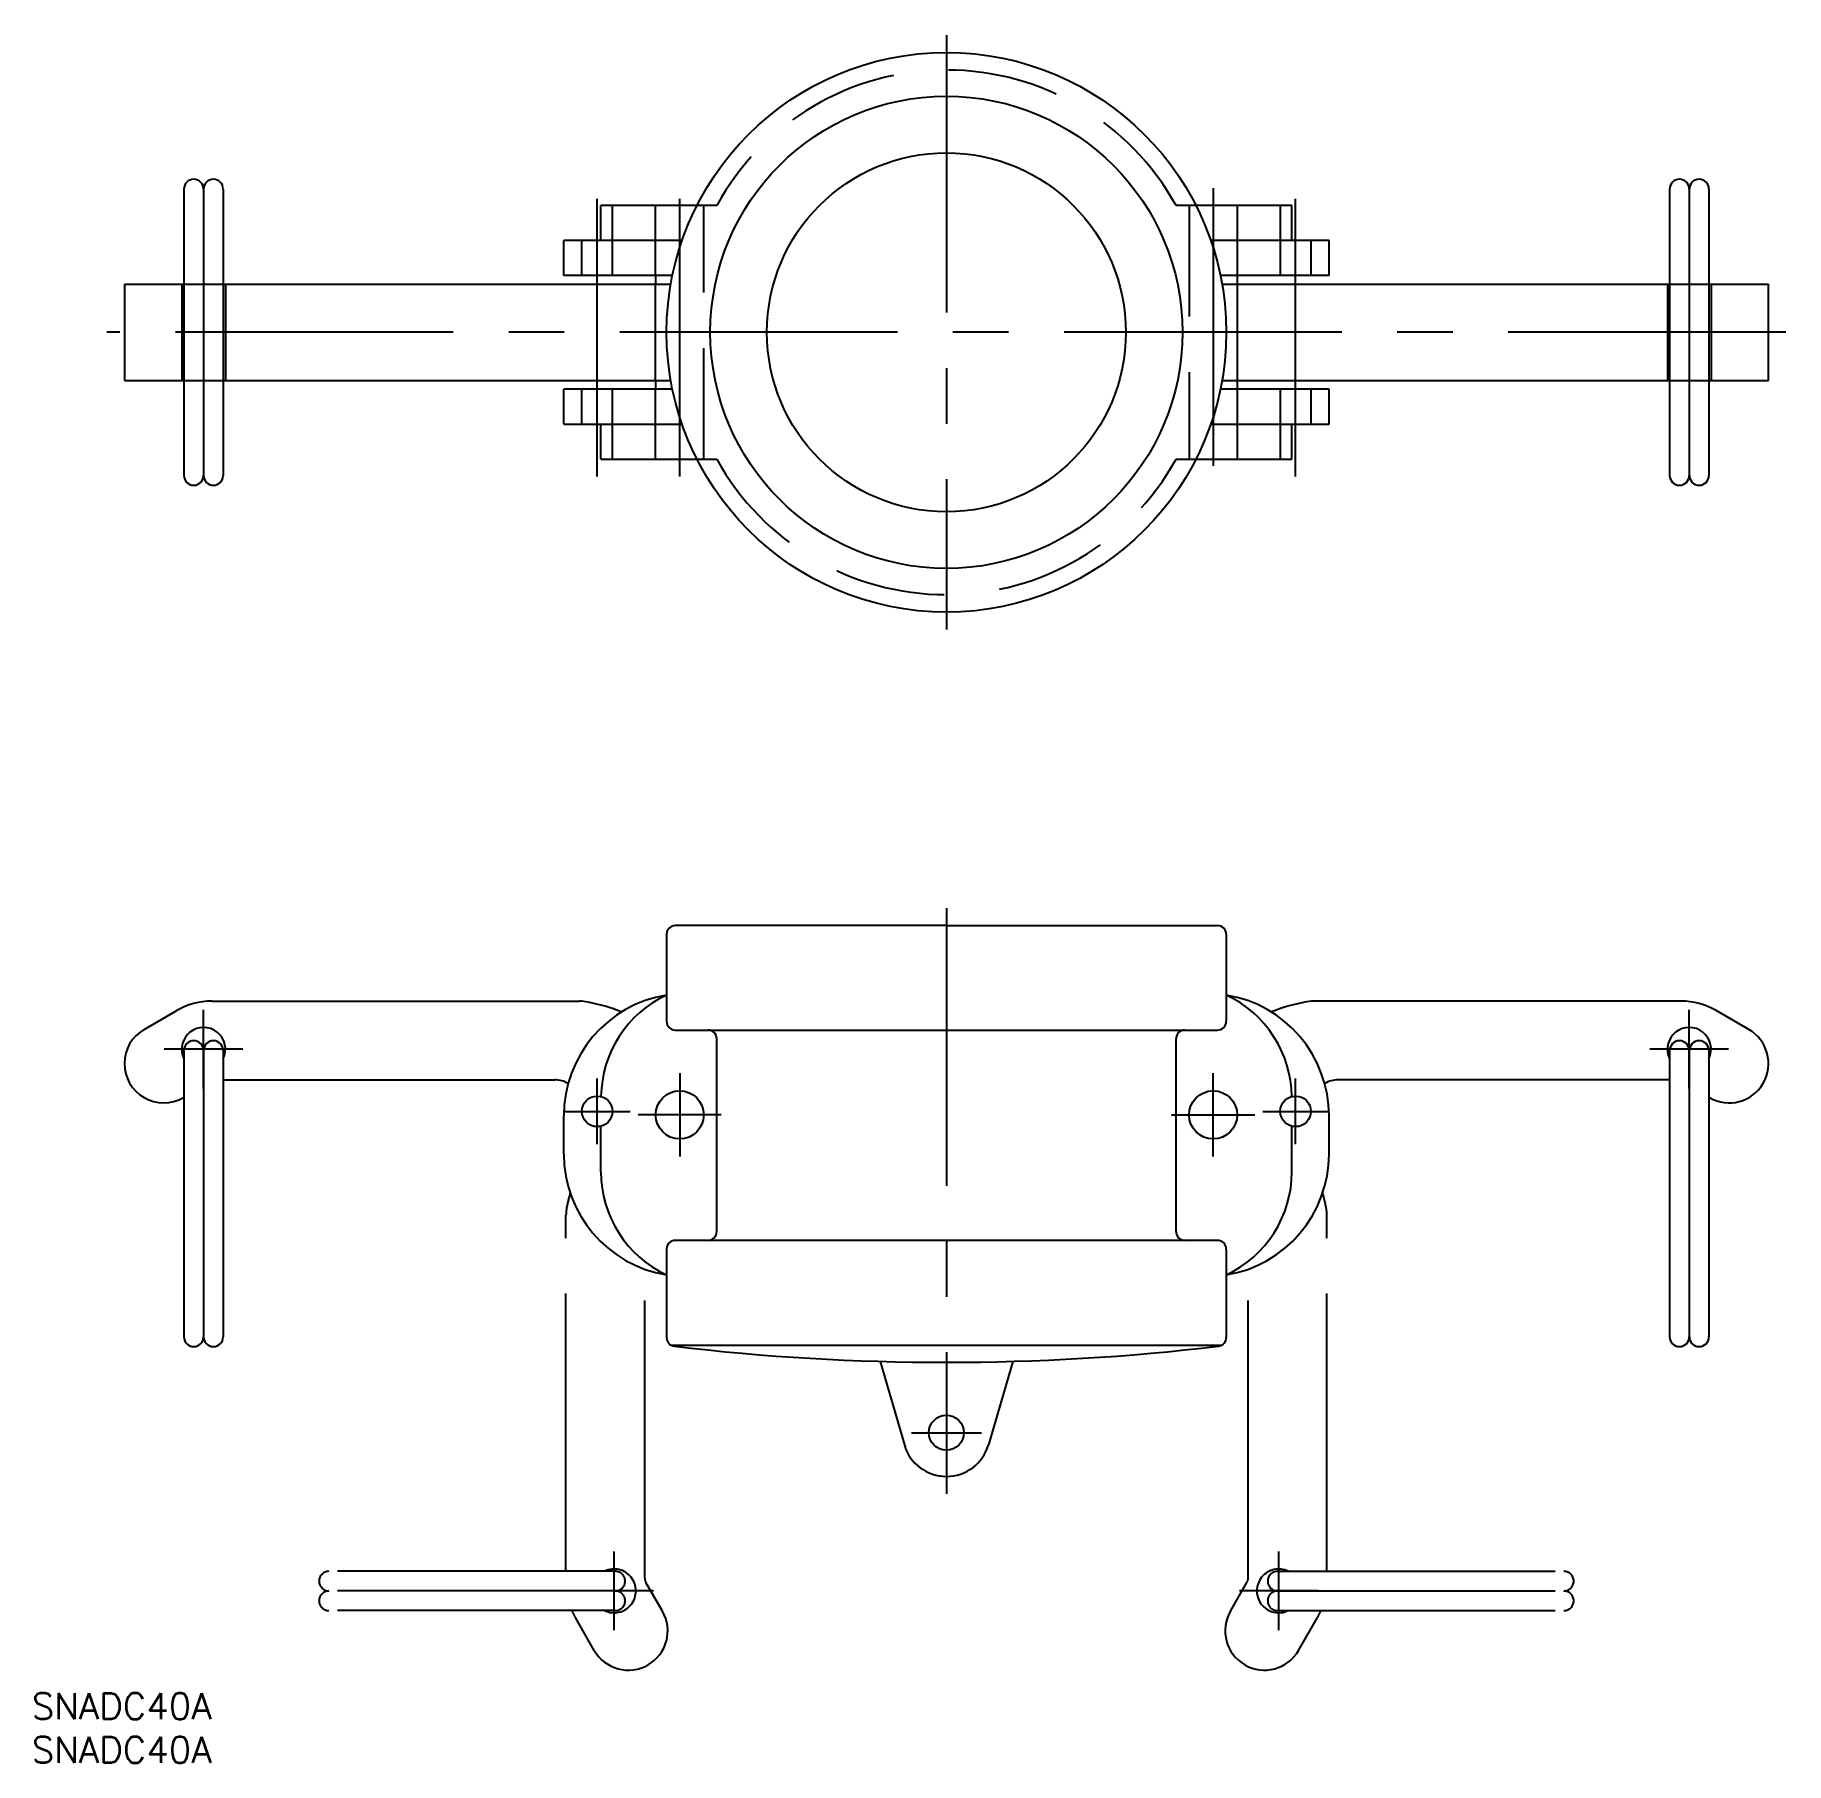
# Model space of a CAD drawing. Extents: x -104 to 96, y -164 to 34.
import ezdxf

# ---------------------------------------------------------------- set-up
doc = ezdxf.new("R2010")
doc.units = 0
for name, pattern in [('CENTER', [50.8, 31.75, -6.35, 6.35, -6.35]), ('DASHED', [19.05, 12.7, -6.35]), ('PHANTOM', [63.5, 31.75, -6.35, 6.35, -6.35, 6.35, -6.35])]:
    doc.linetypes.add(name, pattern=pattern)
doc.layers.get('0').update_dxf_attribs({"linetype": 'CONTINUOUS'})
doc.layers.add('CENTER', color=1, linetype='CONTINUOUS')
doc.styles.get("Standard").update_dxf_attribs({"font": 'txt.shx', "height": 3, "bigfont": 'bigfont.shx'})

msp = doc.modelspace()

# ---------------------------------------------------------------- linework, layer by layer
at = {"color": 7, "linetype": 'CONTINUOUS'}
for p, q in [((-87.19, 16.38), (-87.19, 5.5)), ((-84.94, 16.38), (-84.94, 5.5)), ((-82.69, 16.38), (-82.69, 5.5)), ((82.69, 16.38), (82.69, 5.5)), ((84.94, 16.38), (84.94, 5.5)), ((87.19, 16.38), (87.19, 5.5)), ((-39.5, 10.5), (-39.5, 14.5)), ((-28.53, 14.5), (-39.5, 14.5)), ((39.5, 14.5), (28.53, 14.5)), ((39.5, 10.5), (39.5, 14.5)), ((-43.75, 6.5), (-43.75, 10.5)), ((-30.23, 10.5), (-43.75, 10.5)), ((43.75, 10.5), (30.23, 10.5)), ((43.75, 6.5), (43.75, 10.5)), ((-31.33, 6.5), (-43.75, 6.5)), ((-33.25, 6.5), (-33.25, 5.5)), ((43.75, 6.5), (31.33, 6.5)), ((33.25, 6.5), (33.25, 5.5)), ((-94, 5.5), (-31.52, 5.5)), ((-94, 5.5), (-94, -5.5)), ((31.52, 5.5), (94, 5.5)), ((94, -5.5), (94, 5.5)), ((-94, -5.5), (-31.52, -5.5)), ((-87.19, -5.5), (-87.19, -16.37)), ((-84.94, -5.5), (-84.94, -16.37)), ((-82.69, -5.5), (-82.69, -16.37)), ((-33.25, -5.5), (-33.25, -6.5)), ((31.52, -5.5), (94, -5.5)), ((33.25, -5.5), (33.25, -6.5)), ((82.69, -5.5), (82.69, -16.37)), ((84.94, -5.5), (84.94, -16.37)), ((87.19, -5.5), (87.19, -16.37)), ((-31.33, -6.5), (-43.75, -6.5)), ((-43.75, -10.5), (-43.75, -6.5)), ((43.75, -6.5), (31.33, -6.5)), ((43.75, -10.5), (43.75, -6.5)), ((-43.75, -10.5), (-30.23, -10.5)), ((-39.5, -14.5), (-39.5, -10.5)), ((30.23, -10.5), (43.75, -10.5)), ((39.5, -14.5), (39.5, -10.5)), ((-39.5, -14.5), (-28.53, -14.5)), ((28.53, -14.5), (39.5, -14.5)), ((0, -67.84), (-31, -67.84)), ((0, -67.84), (31, -67.84)), ((-32, -68.84), (-32, -78.79)), ((32, -68.84), (32, -78.79)), ((-91.75, -79.72), (-88.01, -77.56)), ((-84.01, -76.49), (-41.97, -76.49)), ((84.01, -76.49), (41.97, -76.49)), ((91.75, -79.72), (88.01, -77.56)), ((-31, -79.79), (31, -79.79)), ((-26.26, -102.84), (-26.26, -80.79)), ((26.26, -102.84), (26.26, -80.79)), ((-87.19, -82.13), (-87.19, -114.88)), ((-84.94, -82.13), (-84.94, -114.88)), ((-82.69, -82.13), (-82.69, -114.88)), ((82.69, -82.13), (82.69, -114.88)), ((84.94, -82.13), (84.94, -114.88)), ((87.19, -82.13), (87.19, -114.88)), ((-82.69, -85.49), (-44.78, -85.49)), ((82.69, -85.49), (44.78, -85.49)), ((-87.25, -87.51), (-87.19, -87.48)), ((87.25, -87.51), (87.19, -87.48)), ((-43.75, -93.97), (-43.75, -89.61)), ((43.75, -93.97), (43.75, -89.61)), ((-39.5, -96.01), (-39.5, -90.78)), ((39.5, -96.01), (39.5, -90.78)), ((31, -103.84), (-31, -103.84)), ((-32, -104.84), (-32, -114.95)), ((32, -104.84), (32, -114.95)), ((-31.46, -115.84), (31.46, -115.84)), ((-7.58, -117.68), (-4.8, -127.23)), ((7.58, -117.68), (4.8, -127.23))]:
    msp.add_line(p, q, dxfattribs=at)
at = {"color": 3, "linetype": 'DASHED'}
for p, q in [((-38.18, 6.5), (-38.18, 14.5)), ((-33.25, 6.5), (-33.25, 14.5)), ((-26.26, 14.5), (-28.53, 14.5)), ((-27.75, -14.5), (-27.75, 14.5)), ((28.53, 14.5), (26.26, 14.5)), ((27.75, 14.5), (27.75, -14.5)), ((33.25, 14.5), (33.25, 6.5)), ((38.18, 14.5), (38.18, 6.5)), ((-41.68, 6.5), (-41.68, 10.5)), ((41.68, 10.5), (41.68, 6.5)), ((-87.44, 5.5), (-87.44, -5.5)), ((-87.19, 5.5), (-87.19, -5.5)), ((-84.94, 5.5), (-84.94, -5.5)), ((-82.69, 5.5), (-82.69, -5.5)), ((-82.44, 5.5), (-82.44, -5.5)), ((-33.25, -5.5), (-33.25, 5.5)), ((33.25, 5.5), (33.25, -5.5)), ((82.44, 5.5), (82.44, -5.5)), ((82.69, 5.5), (82.69, -5.5)), ((84.94, 5.5), (84.94, -5.5)), ((87.19, 5.5), (87.19, -5.5)), ((87.44, 5.5), (87.44, -5.5)), ((-41.68, -10.5), (-41.68, -6.5)), ((-38.18, -14.5), (-38.18, -6.5)), ((-33.25, -14.5), (-33.25, -6.5)), ((33.25, -6.5), (33.25, -14.5)), ((38.18, -6.5), (38.18, -14.5)), ((41.68, -6.5), (41.68, -10.5)), ((-28.53, -14.5), (-26.26, -14.5)), ((26.26, -14.5), (28.53, -14.5))]:
    msp.add_line(p, q, dxfattribs=at)
at = {"color": 3, "linetype": 'PHANTOM'}
for p, q in [((-43.5, -141.68), (-43.5, -100.96)), ((43.5, -141.68), (43.5, -100.96)), ((-34.5, -142.46), (-34.5, -107.14)), ((34.5, -142.46), (34.5, -107.14)), ((-38, -148.43), (-38, -139.43)), ((38, -148.43), (38, -139.43)), ((-37.86, -141.68), (-70.61, -141.68)), ((37.86, -141.68), (70.61, -141.68)), ((-37.86, -143.93), (-70.61, -143.93)), ((-33.5, -143.93), (-42.5, -143.93)), ((-32.47, -146.24), (-34.37, -142.96)), ((32.47, -146.24), (34.37, -142.96)), ((42.5, -143.93), (33.5, -143.93)), ((37.86, -143.93), (70.61, -143.93)), ((-37.86, -146.18), (-70.61, -146.18)), ((-40.27, -150.74), (-42.43, -146.99)), ((37.86, -146.18), (70.61, -146.18)), ((40.27, -150.74), (42.43, -146.99))]:
    msp.add_line(p, q, dxfattribs=at)
at = {"color": 7, "linetype": 'CONTINUOUS'}
for centre, radius in [((0, 0), 32), ((0, 0), 27), ((0, 0), 20.52), ((-39.93, -89.09), 1.75), ((-30.5, -89.49), 2.75), ((30.5, -89.49), 2.75), ((39.93, -89.09), 1.75), ((0, -125.84), 2)]:
    msp.add_circle(centre, radius, dxfattribs=at)
at = {"color": 3, "linetype": 'DASHED'}
for start, end in [(28.9033, 151.0967), (208.9033, 331.0967)]:
    msp.add_arc((0, 0), 30, start, end, dxfattribs=at)
at = {"color": 7, "linetype": 'CONTINUOUS'}
for centre, radius, start, end in [((-86.07, 16.38), 1.12, 0, 180), ((-83.82, 16.38), 1.12, 0, 180), ((83.82, 16.38), 1.12, 0, 180), ((86.07, 16.38), 1.12, 0, 180), ((-86.07, -16.37), 1.12, 180, 0), ((-83.82, -16.37), 1.12, 180, 0), ((83.82, -16.37), 1.12, 180, 0), ((86.07, -16.37), 1.12, 180, 0), ((-31, -68.84), 1, 90, 180), ((31, -68.84), 1, 0, 90), ((-29.75, -89.61), 14, 99.2484, 180), ((-26.5, -87.57), 13, 115.029, 179.2331), ((26.5, -87.57), 13, 0.7669, 64.971), ((29.75, -89.61), 14, 0, 80.7516), ((-84.01, -84.49), 8, 90, 120), ((-41.97, -81.49), 5, 78.4845, 90), ((-45.58, -99.21), 23.08, 68.5662, 78.4845), ((45.58, -99.21), 23.08, 101.5155, 111.4338), ((41.97, -81.49), 5, 90, 101.5155), ((84.01, -84.49), 8, 60, 90), ((-89.5, -83.62), 4.5, 120, 300), ((-84.94, -81.99), 2.5, 334.1581, 205.8419), ((-31, -78.79), 1, 180, 270), ((-27.26, -80.79), 1, 360, 90), ((27.26, -80.79), 1, 90, 180), ((31, -78.79), 1, 270, 360), ((84.94, -81.99), 2.5, 334.1581, 205.8419), ((89.5, -83.62), 4.5, 240, 60), ((-86.07, -82.13), 1.12, 0, 180), ((-83.82, -82.13), 1.12, 0, 180), ((83.82, -82.13), 1.12, 0, 180), ((86.07, -82.13), 1.12, 0, 180), ((-44.78, -88.49), 3, 59.3507, 90), ((44.78, -88.49), 3, 90, 120.6493), ((-29.75, -93.97), 14, 180, 260.7516), ((29.75, -93.97), 14, 279.2484, 0), ((-26.5, -96.01), 13, 180, 244.971), ((26.5, -96.01), 13, 295.029, 0), ((-31, -104.84), 1, 90, 180), ((-27.26, -102.84), 1, 270, 0), ((27.26, -102.84), 1, 180, 270), ((31, -104.84), 1, 360, 90), ((-86.07, -114.88), 1.12, 180, 0), ((-83.82, -114.88), 1.12, 180, 0), ((-31, -114.95), 1, 180, 263.223), ((0, 145.91), 263.7, 263.223, 276.777), ((31, -114.95), 1, 276.777, 360), ((83.82, -114.88), 1.12, 180, 0), ((86.07, -114.88), 1.12, 180, 0), ((0, -125.84), 5, 196.1904, 343.8096)]:
    msp.add_arc(centre, radius, start, end, dxfattribs=at)
at = {"color": 3, "linetype": 'PHANTOM'}
for centre, radius, start, end in [((-38.5, -100.96), 5, 168.4845, 180), ((-20.78, -104.57), 23.08, 164.5223, 168.4845), ((20.78, -104.57), 23.08, 11.5155, 15.4777), ((38.5, -100.96), 5, 0, 11.5155), ((-70.61, -142.81), 1.12, 90, 270), ((-38, -143.93), 2.5, 244.1581, 115.8419), ((-37.86, -142.81), 1.12, 270, 90), ((38, -143.93), 2.5, 64.1581, 295.8419), ((37.86, -142.81), 1.12, 90, 270), ((70.61, -142.81), 1.12, 270, 90), ((-70.61, -145.06), 1.12, 90, 270), ((-37.86, -145.06), 1.12, 270, 90), ((-33.5, -142.46), 1, 180, 210), ((33.5, -142.46), 1, 330, 0), ((37.86, -145.06), 1.12, 90, 270), ((70.61, -145.06), 1.12, 270, 90), ((-35.5, -142.99), 8, 203.4831, 210), ((-36.37, -148.49), 4.5, 210, 30), ((36.37, -148.49), 4.5, 150, 330), ((35.5, -142.99), 8, 330, 336.5169)]:
    msp.add_arc(centre, radius, start, end, dxfattribs=at)
at = {"layer": 'CENTER', "color": 1, "linetype": 'CENTER'}
for p, q in [((0, 34), (0, -34)), ((-39.93, -16.5), (-39.93, 16.5)), ((-30.5, -16.5), (-30.5, 16.5)), ((30.5, 16.5), (30.5, -16.5)), ((39.93, -16.5), (39.93, 16.5)), ((-84.94, 7.5), (-84.94, -7.5)), ((84.94, 7.5), (84.94, -7.5)), ((96, 0), (-96, 0)), ((0, -65.84), (0, -132.84)), ((-84.94, -86.49), (-84.94, -77.49)), ((84.94, -86.49), (84.94, -77.49)), ((-80.44, -81.99), (-89.44, -81.99)), ((89.44, -81.99), (80.44, -81.99)), ((-39.93, -92.84), (-39.93, -85.34)), ((-30.5, -84.74), (-30.5, -94.24)), ((30.5, -94.24), (30.5, -84.74)), ((39.93, -92.84), (39.93, -85.34)), ((-43.68, -89.09), (-36.18, -89.09)), ((-25.75, -89.49), (-35.25, -89.49)), ((25.75, -89.49), (35.25, -89.49)), ((36.18, -89.09), (43.68, -89.09)), ((-4, -125.84), (4, -125.84))]:
    msp.add_line(p, q, dxfattribs=at)

# ---------------------------------------------------------------- texts
at = {"color": 7, "linetype": 'CONTINUOUS'}
for p in [(-104.6, -158.61), (-104.6, -163.61)]:
    msp.add_text('SNADC40A', height=3, dxfattribs=at).set_placement(p)

doc.saveas('drawing.dxf')
